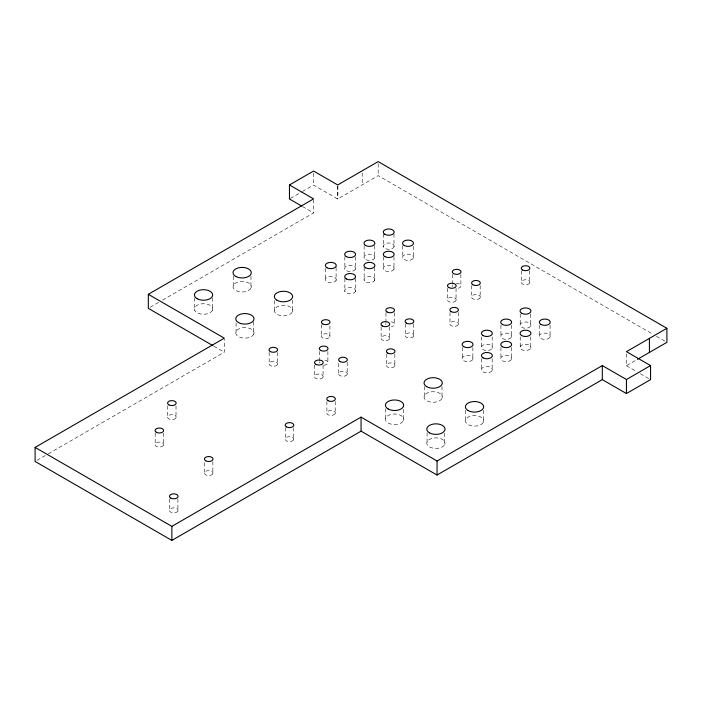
<?xml version="1.0" encoding="UTF-8"?>
<svg xmlns="http://www.w3.org/2000/svg" width="702" height="702" viewBox="0 0 702 702"><rect width="100%" height="100%" fill="white"/><g stroke="black" fill="none" stroke-linecap="round" stroke-linejoin="round"><path stroke-width="0.53" stroke-dasharray="3.51 2.63" d="M290.382 198.464L301.518 192.032M302.448 191.497L313.575 185.065L337.706 198.999L378.167 175.632L652.649 334.108M150.21 307.239L158.766 302.308M162.566 300.114L313.575 212.925L313.575 199.965M36.995 460.345L47.394 454.343M48.341 453.79L224.298 352.202L224.298 339.25M626.438 353.817L626.438 365.698L636.556 359.854M656.449 336.302L665.005 341.242M626.438 365.698L636.644 371.586M640.356 373.727L648.709 378.553M302.448 206.493L313.575 212.925M213.847 346.174L224.298 352.202M550.07 325.175L550.07 337.057A5.458 3.15 0 0 1 540.935 338.469A5.458 3.15 0 0 1 543.383 333.196A5.458 3.15 0 0 1 550.07 337.057M539.522 325.175L539.522 337.057M530.765 314.031L530.765 325.912A5.458 3.15 0 0 1 521.639 327.325A5.458 3.15 0 0 1 524.087 322.051A5.458 3.15 0 0 1 530.765 325.912M530.765 336.846L530.765 348.201A5.458 3.15 0 0 1 521.639 349.614A5.458 3.15 0 0 1 524.087 344.34A5.458 3.15 0 0 1 530.765 348.201M529.72 270.796L529.72 282.88A4.3 2.483 0 0 1 522.534 283.994A4.3 2.483 0 0 1 524.455 279.844A4.3 2.483 0 0 1 529.72 282.88M521.419 270.796L521.419 282.88M520.226 314.031L520.226 325.912M520.226 336.846L520.226 348.201M511.468 325.175L511.468 337.057A5.458 3.15 0 0 1 502.334 338.469A5.458 3.15 0 0 1 504.782 333.196A5.458 3.15 0 0 1 511.468 337.057M511.468 347.464L511.468 359.336A5.458 3.15 0 0 1 502.334 360.749A5.458 3.15 0 0 1 504.782 355.475A5.458 3.15 0 0 1 511.468 359.336M500.921 325.175L500.921 337.057M500.921 347.464L500.921 359.336M492.172 336.846L492.172 348.201A5.458 3.15 0 0 1 483.037 349.614A5.458 3.15 0 0 1 485.486 344.34A5.458 3.15 0 0 1 492.172 348.201M492.172 358.599L492.172 370.48A5.458 3.15 0 0 1 483.037 371.893A5.458 3.15 0 0 1 485.486 366.619A5.458 3.15 0 0 1 492.172 370.48M483.336 410.345L483.336 422.227A9.135 5.274 0 0 1 468.05 424.587A9.135 5.274 0 0 1 472.148 415.768A9.135 5.274 0 0 1 483.336 422.227M481.625 336.846L481.625 348.201M481.625 358.599L481.625 370.48M480.168 285.574L480.168 297.674A4.361 2.518 0 0 1 472.867 298.798A4.361 2.518 0 0 1 474.824 294.586A4.361 2.518 0 0 1 480.168 297.674M472.867 347.464L472.867 359.336A5.458 3.15 0 0 1 463.732 360.749A5.458 3.15 0 0 1 466.181 355.475A5.458 3.15 0 0 1 472.867 359.336M471.744 285.574L471.744 297.674M465.689 410.345L465.689 422.227M462.32 347.464L462.32 359.336M460.872 274.429L460.872 286.53M458.301 312.469L458.301 324.552A4.3 2.483 0 0 1 451.105 325.667A4.3 2.483 0 0 1 453.036 321.516A4.3 2.483 0 0 1 458.301 324.552M456.046 288.355L456.046 300.456A4.361 2.518 0 0 1 448.745 301.588A4.361 2.518 0 0 1 450.702 297.376A4.361 2.518 0 0 1 456.046 300.456M452.439 274.429L452.439 284.371M450 312.469L450 324.552M447.613 288.355L447.613 300.456M444.735 433.143L444.735 444.506A9.135 5.274 0 0 1 429.448 446.876A9.135 5.274 0 0 1 433.546 438.048A9.135 5.274 0 0 1 444.735 444.506M441.997 386.486L441.997 398.359A9.135 5.274 0 0 1 426.719 400.728A9.135 5.274 0 0 1 430.809 391.9A9.135 5.274 0 0 1 441.997 398.359M427.088 432.634L427.088 444.506M424.35 386.486L424.35 398.359M413.68 323.955L413.68 336.056A4.361 2.518 0 0 1 406.388 337.188A4.361 2.518 0 0 1 408.336 332.976A4.361 2.518 0 0 1 413.68 336.056M413.302 246.209L413.302 258.09A5.458 3.15 0 0 1 404.168 259.503A5.458 3.15 0 0 1 406.616 254.229A5.458 3.15 0 0 1 413.302 258.09M405.256 323.955L405.256 336.056M403.396 409.275L403.396 420.647A9.135 5.274 0 0 1 388.118 423.008A9.135 5.274 0 0 1 392.216 414.189A9.135 5.274 0 0 1 403.396 420.647M402.755 245.665L402.755 258.09M394.849 354.133L394.849 366.005A4.3 2.483 0 0 1 387.662 367.12A4.3 2.483 0 0 1 389.592 362.969A4.3 2.483 0 0 1 394.849 366.005M394.384 312.811L394.384 324.912M393.998 233.994L393.998 246.946A5.458 3.15 0 0 1 384.863 248.359A5.458 3.15 0 0 1 387.311 243.085A5.458 3.15 0 0 1 393.998 246.946M393.998 256.8L393.998 269.235A5.458 3.15 0 0 1 384.863 270.647A5.458 3.15 0 0 1 387.311 265.374A5.458 3.15 0 0 1 393.998 269.235M389.557 326.965L389.557 338.847A4.361 2.518 0 0 1 382.257 339.97A4.361 2.518 0 0 1 384.213 335.758A4.361 2.518 0 0 1 389.557 338.847M386.548 354.133L386.548 366.005M385.96 312.811L385.96 324.912A4.361 2.518 0 0 1 385.96 323.613M385.758 408.766L385.758 420.647M383.45 233.994L383.45 246.946M383.45 256.8L383.45 269.235M381.133 326.965L381.133 338.847M378.167 163.759L378.167 175.632M374.701 245.665L374.701 258.09A5.458 3.15 0 0 1 365.567 259.503A5.458 3.15 0 0 1 368.015 254.229A5.458 3.15 0 0 1 374.701 258.09M374.701 267.418L374.701 280.379A5.458 3.15 0 0 1 365.567 281.792A5.458 3.15 0 0 1 368.015 276.518A5.458 3.15 0 0 1 374.701 280.379M364.154 245.665L364.154 258.09M364.154 267.418L364.154 280.379M362.206 172.973L362.206 184.845M355.396 256.8L355.396 269.235A5.458 3.15 0 0 1 346.27 270.647A5.458 3.15 0 0 1 348.71 265.374A5.458 3.15 0 0 1 355.396 269.235M355.396 278.562L355.396 291.514A5.458 3.15 0 0 1 346.27 292.927A5.458 3.15 0 0 1 348.71 287.662A5.458 3.15 0 0 1 355.396 291.514M347.2 362.337L347.2 374.438A4.361 2.518 0 0 1 339.9 375.57A4.361 2.518 0 0 1 341.856 371.358A4.361 2.518 0 0 1 347.2 374.438M344.857 256.8L344.857 269.235M344.857 278.562L344.857 291.514M338.768 363.417L338.768 374.438M337.89 185.925L337.89 198.885M337.706 186.039L337.706 198.999M336.1 267.418L336.1 280.379A5.458 3.15 0 0 1 326.965 281.792A5.458 3.15 0 0 1 329.413 276.518A5.458 3.15 0 0 1 336.1 280.379M335.205 401.526L335.205 413.61A4.3 2.483 0 0 1 328.018 414.715A4.3 2.483 0 0 1 329.94 410.565A4.3 2.483 0 0 1 335.205 413.61M329.887 325.833L329.887 336.837A4.3 2.483 0 0 1 322.701 337.952A4.3 2.483 0 0 1 324.622 333.801A4.3 2.483 0 0 1 329.887 336.837M327.895 351.421L327.895 363.303M326.904 401.526L326.904 413.61M325.552 268.497L325.552 280.379M323.069 365.128L323.069 377.228A4.361 2.518 0 0 1 315.777 378.36A4.361 2.518 0 0 1 317.734 374.14A4.361 2.518 0 0 1 323.069 377.228M321.586 324.754L321.586 336.837M319.471 351.421L319.471 363.303A4.361 2.518 0 0 1 319.471 361.995M314.645 365.128L314.645 377.228M313.575 173.192L313.575 185.065M293.647 427.711L293.647 439.794A4.3 2.483 0 0 1 286.451 440.909A4.3 2.483 0 0 1 288.382 436.758A4.3 2.483 0 0 1 293.647 439.794M292.313 300.061L292.313 311.942A9.135 5.274 0 0 1 277.027 314.303A9.135 5.274 0 0 1 281.125 305.484A9.135 5.274 0 0 1 292.313 311.942M285.337 427.711L285.337 439.794M277.457 352.386L277.457 364.47A4.3 2.483 0 0 1 270.27 365.584A4.3 2.483 0 0 1 272.192 361.433A4.3 2.483 0 0 1 277.457 364.47M274.666 300.57L274.666 311.942M269.156 352.386L269.156 364.47M253.712 321.779L253.712 334.222A9.135 5.274 0 0 1 238.434 336.591A9.135 5.274 0 0 1 242.523 327.764A9.135 5.274 0 0 1 253.712 334.222M250.974 276.193L250.974 288.074A9.135 5.274 0 0 1 235.697 290.444A9.135 5.274 0 0 1 239.794 281.616A9.135 5.274 0 0 1 250.974 288.074M236.065 322.859L236.065 334.222M233.327 276.193L233.327 288.074M212.873 461.626L212.873 473.71A4.3 2.483 0 0 1 205.686 474.815A4.3 2.483 0 0 1 207.608 470.665A4.3 2.483 0 0 1 212.873 473.71M212.381 297.911L212.381 310.363A9.135 5.274 0 0 1 197.095 312.723A9.135 5.274 0 0 1 201.193 303.905A9.135 5.274 0 0 1 212.381 310.363M204.572 462.706L204.572 473.71M194.735 297.911L194.735 310.363M177.922 498.911L177.922 510.995A4.3 2.483 0 0 1 170.726 512.109A4.3 2.483 0 0 1 172.657 507.958A4.3 2.483 0 0 1 177.922 510.995M176.018 405.896L176.018 417.778A4.3 2.483 0 0 1 168.831 418.883A4.3 2.483 0 0 1 170.761 414.733A4.3 2.483 0 0 1 176.018 417.778M169.621 498.911L169.621 510.995M167.717 405.896L167.717 417.778M163.487 433.108L163.487 445.191A4.3 2.483 0 0 1 156.292 446.305A4.3 2.483 0 0 1 158.222 442.155A4.3 2.483 0 0 1 163.487 445.191M155.177 433.108L155.177 445.191M391.295 321.832A4.361 2.518 0 0 1 394.533 324.263A4.361 2.518 0 0 1 391.295 326.693M324.815 360.214A4.361 2.518 0 0 1 327.983 363.083A4.361 2.518 0 0 1 323.297 365.154M456.265 283.371A4.361 2.518 0 0 1 461.021 285.881A4.361 2.518 0 0 1 456.265 288.39M452.439 286.53A4.361 2.518 0 0 1 452.439 285.223"/><path stroke-width="1.05" d="M301.518 205.958L289.452 198.999L289.452 184.959L313.575 171.034L337.706 184.959L378.167 161.6L666.9 328.299L666.9 342.339L637.469 359.327M212.899 345.63L148.315 308.336L148.315 294.296L313.575 198.885L289.452 184.959M666.9 328.299L626.438 351.658L650.561 365.584L650.561 379.624L626.438 393.55L602.316 379.624L437.048 475.035L361.065 431.168L171.867 540.4L35.1 461.442L35.1 447.402L224.298 338.171L148.315 294.296M35.1 447.402L171.867 526.368L361.065 417.128L437.048 461.003L602.316 365.584L626.438 379.519L650.561 365.584M649.42 338.39L649.42 352.422M626.438 379.519L626.438 393.55M602.316 365.584L602.316 379.624M437.048 461.003L437.048 475.035M361.065 417.128L361.065 431.168M171.867 526.368L171.867 540.4M156.292 432.265A4.3 2.483 0 0 0 163.487 431.151A4.3 2.483 0 0 0 158.222 428.115A4.3 2.483 0 0 0 156.292 432.265M270.27 351.544A4.3 2.483 0 0 0 277.457 350.438A4.3 2.483 0 0 0 272.192 347.393A4.3 2.483 0 0 0 270.27 351.544M328.018 400.684A4.3 2.483 0 0 0 335.205 399.57A4.3 2.483 0 0 0 329.94 396.533A4.3 2.483 0 0 0 328.018 400.684M168.831 404.852A4.3 2.483 0 0 0 176.018 403.738A4.3 2.483 0 0 0 170.761 400.693A4.3 2.483 0 0 0 168.831 404.852M322.701 323.912A4.3 2.483 0 0 0 329.887 322.797A4.3 2.483 0 0 0 324.622 319.761A4.3 2.483 0 0 0 322.701 323.912M522.534 269.954A4.3 2.483 0 0 0 529.72 268.84A4.3 2.483 0 0 0 524.455 265.804A4.3 2.483 0 0 0 522.534 269.954M170.726 498.069A4.3 2.483 0 0 0 177.922 496.955A4.3 2.483 0 0 0 172.657 493.918A4.3 2.483 0 0 0 170.726 498.069M387.662 353.08A4.3 2.483 0 0 0 394.849 351.974A4.3 2.483 0 0 0 389.592 348.929A4.3 2.483 0 0 0 387.662 353.08M286.451 426.869A4.3 2.483 0 0 0 293.647 425.754A4.3 2.483 0 0 0 288.382 422.718A4.3 2.483 0 0 0 286.451 426.869M205.686 460.784A4.3 2.483 0 0 0 212.873 459.67A4.3 2.483 0 0 0 207.608 456.625A4.3 2.483 0 0 0 205.686 460.784M451.105 311.627A4.3 2.483 0 0 0 458.301 310.512A4.3 2.483 0 0 0 453.036 307.476A4.3 2.483 0 0 0 451.105 311.627M384.863 234.319A5.458 3.15 0 0 0 393.998 232.906A5.458 3.15 0 0 0 387.311 229.054A5.458 3.15 0 0 0 384.863 234.319M404.168 245.463A5.458 3.15 0 0 0 413.302 244.05A5.458 3.15 0 0 0 406.616 240.189A5.458 3.15 0 0 0 404.168 245.463M365.567 245.463A5.458 3.15 0 0 0 374.701 244.05A5.458 3.15 0 0 0 368.015 240.189A5.458 3.15 0 0 0 365.567 245.463M384.863 256.607A5.458 3.15 0 0 0 393.998 255.195A5.458 3.15 0 0 0 387.311 251.334A5.458 3.15 0 0 0 384.863 256.607M346.27 256.607A5.458 3.15 0 0 0 355.396 255.195A5.458 3.15 0 0 0 348.71 251.334A5.458 3.15 0 0 0 346.27 256.607M365.567 267.752A5.458 3.15 0 0 0 374.701 266.339A5.458 3.15 0 0 0 368.015 262.478A5.458 3.15 0 0 0 365.567 267.752M326.965 267.752A5.458 3.15 0 0 0 336.1 266.339A5.458 3.15 0 0 0 329.413 262.478A5.458 3.15 0 0 0 326.965 267.752M346.27 278.896A5.458 3.15 0 0 0 355.396 277.483A5.458 3.15 0 0 0 348.71 273.622A5.458 3.15 0 0 0 346.27 278.896M483.037 357.853A5.458 3.15 0 0 0 492.172 356.44A5.458 3.15 0 0 0 485.486 352.579A5.458 3.15 0 0 0 483.037 357.853M463.732 346.718A5.458 3.15 0 0 0 472.867 345.305A5.458 3.15 0 0 0 466.181 341.444A5.458 3.15 0 0 0 463.732 346.718M502.334 346.718A5.458 3.15 0 0 0 511.468 345.305A5.458 3.15 0 0 0 504.782 341.444A5.458 3.15 0 0 0 502.334 346.718M483.037 335.574A5.458 3.15 0 0 0 492.172 334.161A5.458 3.15 0 0 0 485.486 330.3A5.458 3.15 0 0 0 483.037 335.574M521.639 335.574A5.458 3.15 0 0 0 530.765 334.161A5.458 3.15 0 0 0 524.087 330.3A5.458 3.15 0 0 0 521.639 335.574M502.334 324.429A5.458 3.15 0 0 0 511.468 323.017A5.458 3.15 0 0 0 504.782 319.156A5.458 3.15 0 0 0 502.334 324.429M540.935 324.429A5.458 3.15 0 0 0 550.07 323.017A5.458 3.15 0 0 0 543.383 319.156A5.458 3.15 0 0 0 540.935 324.429M521.639 313.285A5.458 3.15 0 0 0 530.765 311.872A5.458 3.15 0 0 0 524.087 308.011A5.458 3.15 0 0 0 521.639 313.285M387.083 312.004A4.361 2.518 0 0 0 394.384 310.872A4.361 2.518 0 0 0 389.04 307.792A4.361 2.518 0 0 0 387.083 312.004M382.257 325.93A4.361 2.518 0 0 0 389.557 324.807A4.361 2.518 0 0 0 384.213 321.718A4.361 2.518 0 0 0 382.257 325.93M406.388 323.148A4.361 2.518 0 0 0 413.68 322.016A4.361 2.518 0 0 0 408.336 318.936A4.361 2.518 0 0 0 406.388 323.148M320.603 350.386A4.361 2.518 0 0 0 327.895 349.263A4.361 2.518 0 0 0 322.551 346.174A4.361 2.518 0 0 0 320.603 350.386M315.777 364.32A4.361 2.518 0 0 0 323.069 363.188A4.361 2.518 0 0 0 317.734 360.108A4.361 2.518 0 0 0 315.777 364.32M339.9 361.53A4.361 2.518 0 0 0 347.2 360.407A4.361 2.518 0 0 0 341.856 357.318A4.361 2.518 0 0 0 339.9 361.53M235.697 276.404A9.135 5.274 0 0 0 250.974 274.034A9.135 5.274 0 0 0 239.794 267.576A9.135 5.274 0 0 0 235.697 276.404M277.027 300.263A9.135 5.274 0 0 0 292.313 297.902A9.135 5.274 0 0 0 281.125 291.444A9.135 5.274 0 0 0 277.027 300.263M197.095 298.683A9.135 5.274 0 0 0 212.381 296.323A9.135 5.274 0 0 0 201.193 289.865A9.135 5.274 0 0 0 197.095 298.683M238.434 322.551A9.135 5.274 0 0 0 253.712 320.191A9.135 5.274 0 0 0 242.523 313.733A9.135 5.274 0 0 0 238.434 322.551M429.448 432.836A9.135 5.274 0 0 0 444.735 430.475A9.135 5.274 0 0 0 433.546 424.017A9.135 5.274 0 0 0 429.448 432.836M388.118 408.976A9.135 5.274 0 0 0 403.396 406.607A9.135 5.274 0 0 0 392.216 400.149A9.135 5.274 0 0 0 388.118 408.976M468.05 410.547A9.135 5.274 0 0 0 483.336 408.187A9.135 5.274 0 0 0 472.148 401.728A9.135 5.274 0 0 0 468.05 410.547M426.719 386.688A9.135 5.274 0 0 0 441.997 384.319A9.135 5.274 0 0 0 430.809 377.86A9.135 5.274 0 0 0 426.719 386.688M453.571 273.622A4.361 2.518 0 0 0 460.872 272.49A4.361 2.518 0 0 0 455.528 269.41A4.361 2.518 0 0 0 453.571 273.622M448.745 287.548A4.361 2.518 0 0 0 456.046 286.416A4.361 2.518 0 0 0 450.702 283.336A4.361 2.518 0 0 0 448.745 287.548M472.867 284.766A4.361 2.518 0 0 0 480.168 283.634A4.361 2.518 0 0 0 474.824 280.546A4.361 2.518 0 0 0 472.867 284.766"/></g></svg>
